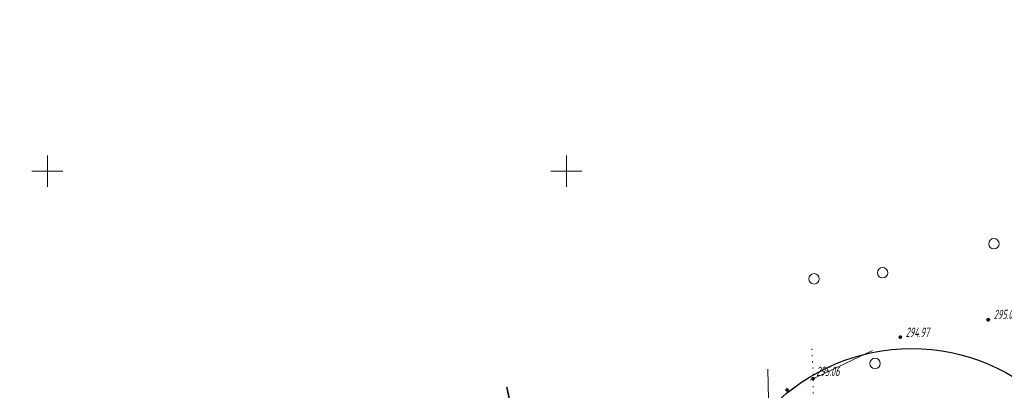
# Model space of a CAD drawing. Header units: metres. Extents: x 0 to 3282, y 0 to 1671.
# Drawn here: x 2035.9 to 2130.9, y 1374.1 to 1410 of the extents above; entities that cross this region are included whole.
import ezdxf

# ---------------------------------------------------------------- set-up
doc = ezdxf.new("R2010")
doc.units = ezdxf.units.M
doc.linetypes.add('71100000a', pattern=[1, 0, -1])
for name, color, linetype, lineweight, transparency in [('31252100', 7, 'Continuous', 18, 0.65), ('71100000', 7, 'Continuous', 18, 0.65), ('GEO_POINTS', 7, 'Continuous', 18, 0.65), ('Grid', 7, 'Continuous', 18, 0.65), ('Otm', 7, 'Continuous', 18, 0.65), ('R_Поверхность4_CNT-MIN', 7, 'Continuous', 18, 0.65), ('Sit', 7, 'Continuous', 18, 0.65)]:
    doc.layers.add(name, color=color, linetype=linetype, lineweight=lineweight, transparency=transparency)
doc.styles.get("Standard").update_dxf_attribs({"font": 'GOST_0.TTF', "oblique": 15})
doc.linetypes.add('ПОДЗ_ЛИНИИ_СВЯЗИ', pattern='A,4.8,-0.2,[133,ltypeshp.shx,S=0.2,R=0,X=-0.2,Y=0],-0.2,4.8,-2', length=12)
picture_1 = doc.add_image_def('image1.png', size_in_pixel=(630, 728))

# ---------------------------------------------------------------- blocks, each defined once
blk = doc.blocks.new('31252100a')
blk.add_circle((0, 0), 1)
blk = doc.blocks.new('GRID')
at = {"layer": 'Grid', "color": 104}
blk.add_line((-1.5, 0), (1.5, 0), dxfattribs=at)
for points in [[(0, 0), (0, 1.5)], [(0, 0), (0, -1.5)]]:
    blk.add_lwpolyline(points, dxfattribs=at)

msp = doc.modelspace()

# ---------------------------------------------------------------- linework, layer by layer
at = {"color": 192, "linetype": 'ПОДЗ_ЛИНИИ_СВЯЗИ', "lineweight": 60, "ltscale": 0.4, "const_width": 0.15, "elevation": 294.927, "flags": 128}
msp.add_lwpolyline([(2082.815, 1374.643), (2087.359, 1353.294), (2107.579, 1268.983), (2112.6, 1247.681)], dxfattribs=at)
msp.add_circle((2121.833, 1359.326), 19)
at = {"layer": '71100000', "linetype": '71100000a', "ltscale": 0.5, "elevation": 295.296, "flags": 128}
msp.add_lwpolyline([(2112.176, 1367.408), (2112.34, 1370.524), (2112.34, 1373.365), (2112.341, 1375.579), (2112.185, 1378.712)], dxfattribs=at)
at = {"layer": 'GEO_POINTS', "lineweight": 60}
for centre in [(2129.21, 1381.106, 295.02), (2120.745, 1379.425, 294.974), (2112.341, 1375.429, 295.055), (2109.834, 1374.342, 294.594)]:
    msp.add_circle(centre, 0.06, dxfattribs=at)
at = {"layer": 'R_Поверхность4_CNT-MIN', "color": 32, "elevation": 295, "flags": 128}
msp.add_lwpolyline([(2112.04, 1375.298), (2118.052, 1378.144)], dxfattribs=at)
at = {"layer": 'Sit', "elevation": 294.432, "flags": 128}
msp.add_lwpolyline([(2107.963, 1376.334), (2108.206, 1366.15), (2108.457, 1358.479), (2110.427, 1342.133), (2113.255, 1327.811), (2116.622, 1313.129), (2120.377, 1297.18), (2123.491, 1284.086), (2126.35, 1272.084), (2128.519, 1262.524)], dxfattribs=at)

# ---------------------------------------------------------------- block references
at = {"layer": '31252100', "color": 7, "xscale": 0.5, "yscale": 0.5, "zscale": 0.5}
for p in [(2129.758, 1388.424), (2119.031, 1385.634), (2112.419, 1385.046), (2118.297, 1376.896)]:
    msp.add_blockref('31252100a', p, dxfattribs=at)
at = {"layer": 'Grid', "color": 7, "linetype": 'Continuous'}
for p in [(2038.559, 1395.422), (2088.559, 1395.422)]:
    msp.add_blockref('GRID', p, dxfattribs=at)

# ---------------------------------------------------------------- texts
at = {"layer": 'Otm', "oblique": 13, "width": 0.8}
for s, p in [('295.02', (2129.727, 1381.161, 295.02)), ('294.97', (2121.246, 1379.449, 294.974)), ('295.06', (2112.641, 1375.689, 295.055))]:
    msp.add_text(s, height=0.9, dxfattribs=at).set_placement(p)

# ---------------------------------------------------------------- pictures from other files: only their frames are drawn
image = msp.add_image(picture_1, insert=(1887.613, 1279.375, 287.326), size_in_units=(256.833, 296.785), rotation=1.5196, dxfattribs=dict(fade=50))
image.dxf.flags = 15

doc.saveas('drawing.dxf')
